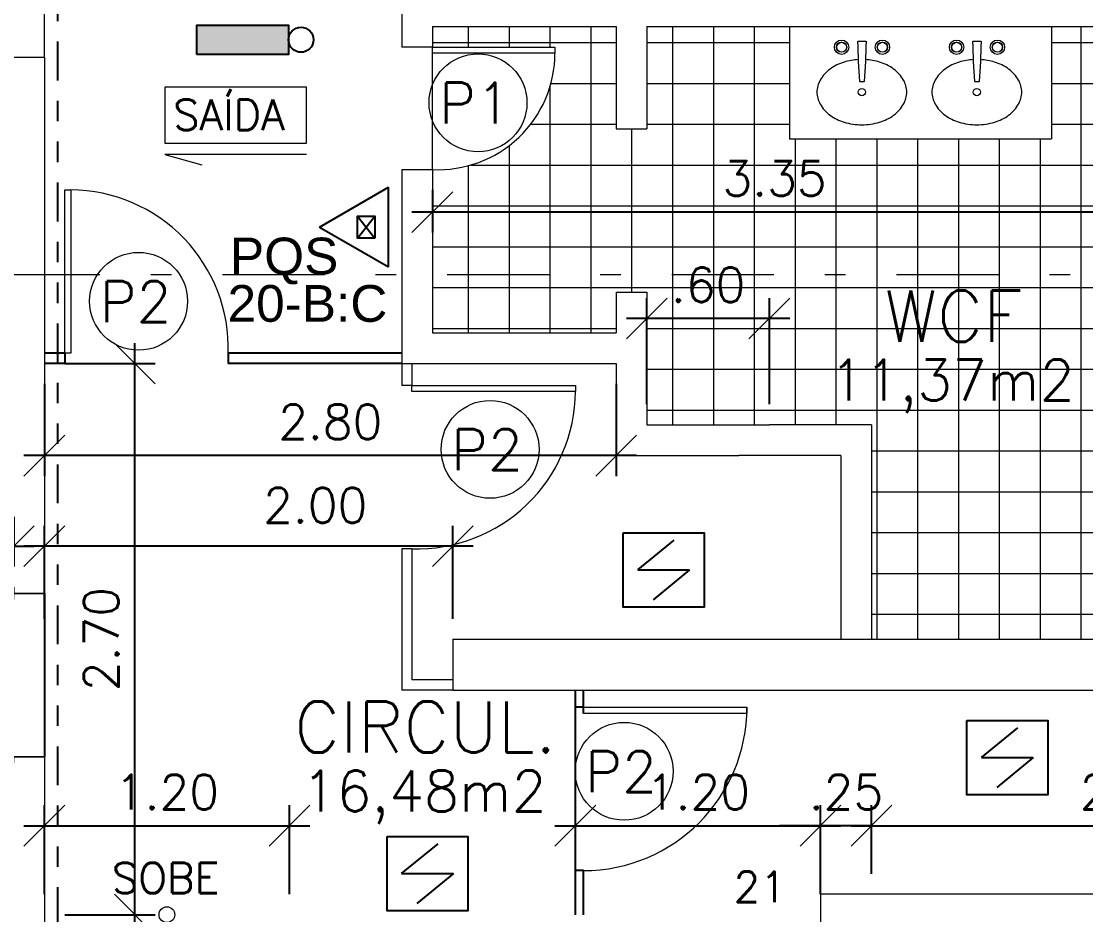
# Model space of a CAD drawing. Header units: millimetres. Extents: x 521 to 1055, y 261 to 520.
# Drawn here: x 601.31 to 606.52, y 494.77 to 499.14 of the extents above; entities that cross this region are included whole.
import ezdxf
from ezdxf.enums import TextEntityAlignment as Align

# ---------------------------------------------------------------- set-up
doc = ezdxf.new("R2010")
doc.units = ezdxf.units.MM
for name, pattern in [('CONTINU', [0]), ('DASHDOTX2', [2, 1, -0.5, 0, -0.5]), ('DIVIDE2', [15.875, 6.35, -3.175, 0, -3.175, 0, -3.175])]:
    doc.linetypes.add(name, pattern=pattern)
doc.layers.add('0.1', color=8, linetype='Continuous', lineweight=13)
doc.layers.add('ppci', color=8, linetype='Continuous')
doc.styles.add('80X50', font='romans.shx')
doc.styles.add('ROMANS', font='romans')
doc.styles.get("Standard").update_dxf_attribs({"font": 'romans.shx'})
doc.styles.add('STYLE1', font='sanss___.ttf')
doc.dimstyles.new('Fares Eng - 50', dxfattribs={"dimscale": 2, "dimtxt": 0.085, "dimasz": 0.1, "dimexe": 0.05, "dimexo": 0.05, "dimgap": 0.04, "dimtad": 1, "dimzin": 4, "dimdsep": 46, "dimtxsty": 'ROMANS', "dimblk1": 'OBLIQUE', "dimblk2": 'OBLIQUE', "dimsah": 1, "dimcen": 0.05, "dimdle": 0.05, "dimclrd": 8, "dimclre": 8, "dimclrt": 8, "dimaunit": 1, "dimadec": 0, "dimazin": 0, "dimtfac": 1, "dimtix": 1, "dimtmove": 2, "dimatfit": 0, "dimldrblk": 'OPEN90', "dimfxl": 1, "dimtolj": 1, "dimtzin": 0, "dimarcsym": 0})

# ---------------------------------------------------------------- blocks, each defined once
blk = doc.blocks.new('Cuba')
blk.add_lwpolyline([(0.0008, 0.05), (-0.0074, 0.05, -0.389688), (-0.0094, 0.0518, -0.017234), (-0.0192, 0.248, -0.418769), (-0.0172, 0.25), (0.0008, 0.25), (0.0188, 0.25, -0.418769), (0.0208, 0.248, -0.017234), (0.011, 0.0518, -0.389688), (0.009, 0.05)], format="xyb", close=True)
blk.add_lwpolyline([(-0.0164, 0.1596, 0.059592), (-0.087, 0.1472, 0.084248), (-0.1556, 0.1131, 0.106469), (-0.2045, 0.0584, 0.130159), (-0.22, 0, 0.130159), (-0.2045, -0.0584, 0.106469), (-0.1556, -0.1131, 0.084248), (-0.087, -0.1472, 0.073281), (0, -0.16, 0.073281), (0.087, -0.1472, 0.084248), (0.1556, -0.1131, 0.106469), (0.2045, -0.0584, 0.130159), (0.22, 0, 0.130159), (0.2045, 0.0584, 0.106469), (0.1556, 0.1131, 0.084248), (0.087, 0.1472, 0.058268), (0.018, 0.1595, 0.073281)], format="xyb")
for centre, radius in [((-0.0992, 0.22), 0.035), ((0.1008, 0.22), 0.035), ((0, 0), 0.0175)]:
    blk.add_circle(centre, radius)
at = {"color": 8}
for centre, radius in [((-0.0992, 0.22), 0.025), ((-0.0992, 0.22), 0.024), ((0.1008, 0.22), 0.025), ((0.1008, 0.22), 0.024)]:
    blk.add_circle(centre, radius, dxfattribs=at)
blk = doc.blocks.new('ÁREA')
for p in [(0.00005, 0.003762), (0, 0)]:
    blk.add_attdef('COMPARTIMENTO', text='', height=0.0025).set_placement(p, align=Align.CENTER)
at = {"color": 1}
for p in [(-0.00005, -0.003762), (-0.000099, -0.007523)]:
    blk.add_attdef('ÁREA', text='', height=0.002, dxfattribs=at).set_placement(p, align=Align.CENTER)
blk = doc.blocks.new('_OBLIQUE')
at = {"color": 0, "linetype": 'ByBlock'}
blk.add_line((-0.5, -0.5), (0.5, 0.5), dxfattribs=at)
blk = doc.blocks.new('*D2795')
at = {"layer": '0.1', "color": 8, "lineweight": -2, "transparency": 16777216}
for p, q in [((601.4233, 497.3669), (601.4233, 496.9158)), ((604.2233, 497.3669), (604.2233, 496.9158)), ((604.3233, 497.0158), (601.3233, 497.0158))]:
    blk.add_line(p, q, dxfattribs=at)
at = {"layer": 'DEFPOINTS', "color": 0, "lineweight": -2, "transparency": 16777216}
for p in [(601.4233, 497.4669), (604.2233, 497.4669), (601.4233, 497.0158)]:
    blk.add_point(p, dxfattribs=at)
at = {"layer": '0.1', "color": 8, "lineweight": -2, "transparency": 16777216, "xscale": 0.2, "yscale": 0.2, "zscale": 0.2, "rotation": 180}
blk.add_blockref('_OBLIQUE', (601.4233, 497.0158), dxfattribs=at)
at = {"layer": '0.1', "color": 8, "lineweight": -2, "transparency": 16777216, "xscale": 0.2, "yscale": 0.2, "zscale": 0.2}
blk.add_blockref('_OBLIQUE', (604.2233, 497.0158), dxfattribs=at)
at = {"layer": '0.1', "color": 8, "transparency": 16777216, "insert": (602.8233, 497.1808), "char_height": 0.17, "attachment_point": 5, "style": 'ROMANS'}
blk.add_mtext('\\A1;2.80', dxfattribs=at)
blk = doc.blocks.new('_Open90')
at = {"color": 0, "linetype": 'ByBlock', "lineweight": -2}
for p, q in [((-0.5, 0.5), (0, 0)), ((0, 0), (-1, 0)), ((0, 0), (-0.5, -0.5))]:
    blk.add_line(p, q, dxfattribs=at)
blk = doc.blocks.new('*D2796')
at = {"layer": '0.1', "color": 8, "lineweight": -2, "transparency": 16777216}
for p, q in [((604.3733, 497.2669), (604.3733, 497.7875)), ((604.9733, 497.2669), (604.9733, 497.7875)), ((605.0733, 497.6875), (604.2733, 497.6875))]:
    blk.add_line(p, q, dxfattribs=at)
at = {"layer": 'DEFPOINTS', "color": 0, "lineweight": -2, "transparency": 16777216}
for p in [(604.3733, 497.6875), (604.3733, 497.1669), (604.9733, 497.1669)]:
    blk.add_point(p, dxfattribs=at)
at = {"layer": '0.1', "color": 8, "lineweight": -2, "transparency": 16777216, "xscale": 0.2, "yscale": 0.2, "zscale": 0.2, "rotation": 180}
blk.add_blockref('_OBLIQUE', (604.3733, 497.6875), dxfattribs=at)
at = {"layer": '0.1', "color": 8, "lineweight": -2, "transparency": 16777216, "xscale": 0.2, "yscale": 0.2, "zscale": 0.2}
blk.add_blockref('_OBLIQUE', (604.9733, 497.6875), dxfattribs=at)
at = {"layer": '0.1', "color": 8, "transparency": 16777216, "insert": (604.6733, 497.8525), "char_height": 0.17, "attachment_point": 5, "style": 'ROMANS'}
blk.add_mtext('\\A1;.60', dxfattribs=at)
blk = doc.blocks.new('*D2797')
at = {"layer": '0.1', "color": 8, "linetype": 'CONTINU', "lineweight": -2, "transparency": 16777216}
for p, q in [((601.4233, 496.2169), (601.4233, 496.6722)), ((603.4233, 496.2169), (603.4233, 496.6722)), ((603.5233, 496.5722), (601.3233, 496.5722))]:
    blk.add_line(p, q, dxfattribs=at)
at = {"layer": 'DEFPOINTS', "color": 0, "linetype": 'CONTINU', "lineweight": -2, "transparency": 16777216}
for p in [(601.4233, 496.5722), (601.4233, 496.1169), (603.4233, 496.1169)]:
    blk.add_point(p, dxfattribs=at)
at = {"layer": '0.1', "color": 8, "linetype": 'CONTINU', "lineweight": -2, "transparency": 16777216, "xscale": 0.2, "yscale": 0.2, "zscale": 0.2, "rotation": 180}
blk.add_blockref('_OBLIQUE', (601.4233, 496.5722), dxfattribs=at)
at = {"layer": '0.1', "color": 8, "linetype": 'CONTINU', "lineweight": -2, "transparency": 16777216, "xscale": 0.2, "yscale": 0.2, "zscale": 0.2}
blk.add_blockref('_OBLIQUE', (603.4233, 496.5722), dxfattribs=at)
at = {"layer": '0.1', "color": 8, "linetype": 'CONTINU', "transparency": 16777216, "insert": (602.7497, 496.7722), "char_height": 0.17, "attachment_point": 5, "style": 'ROMANS'}
blk.add_mtext('\\A1;2.00', dxfattribs=at)
blk = doc.blocks.new('*D2798')
at = {"layer": '0.1', "color": 8, "linetype": 'CONTINU', "lineweight": -2, "transparency": 16777216}
for p, q in [((606.6733, 499.0169), (606.6733, 498.1085)), ((603.3233, 498.3169), (603.3233, 498.1085)), ((606.7733, 498.2085), (603.2233, 498.2085))]:
    blk.add_line(p, q, dxfattribs=at)
at = {"layer": 'DEFPOINTS', "color": 0, "linetype": 'CONTINU', "lineweight": -2, "transparency": 16777216}
for p in [(606.6733, 499.1169), (603.3233, 498.4169), (603.3233, 498.2085)]:
    blk.add_point(p, dxfattribs=at)
at = {"layer": '0.1', "color": 8, "linetype": 'CONTINU', "lineweight": -2, "transparency": 16777216, "xscale": 0.2, "yscale": 0.2, "zscale": 0.2, "rotation": 180}
blk.add_blockref('_OBLIQUE', (603.3233, 498.2085), dxfattribs=at)
at = {"layer": '0.1', "color": 8, "linetype": 'CONTINU', "lineweight": -2, "transparency": 16777216, "xscale": 0.2, "yscale": 0.2, "zscale": 0.2}
blk.add_blockref('_OBLIQUE', (606.6733, 498.2085), dxfattribs=at)
at = {"layer": '0.1', "color": 8, "linetype": 'CONTINU', "transparency": 16777216, "insert": (604.9983, 498.3735), "char_height": 0.17, "attachment_point": 5, "style": 'ROMANS'}
blk.add_mtext('\\A1;3.35', dxfattribs=at)
blk = doc.blocks.new('*D2813')
at = {"layer": '0.1', "color": 8, "linetype": 'CONTINU', "lineweight": -2, "transparency": 16777216}
for p, q in [((601.4233, 494.8669), (601.4233, 495.3029)), ((602.6233, 494.8669), (602.6233, 495.3029)), ((601.3233, 495.2029), (602.7233, 495.2029))]:
    blk.add_line(p, q, dxfattribs=at)
at = {"layer": 'DEFPOINTS', "color": 0, "linetype": 'CONTINU', "lineweight": -2, "transparency": 16777216}
for p in [(602.6233, 495.2029), (601.4233, 494.7669), (602.6233, 494.7669)]:
    blk.add_point(p, dxfattribs=at)
at = {"layer": '0.1', "color": 8, "linetype": 'CONTINU', "lineweight": -2, "transparency": 16777216, "xscale": 0.2, "yscale": 0.2, "zscale": 0.2, "rotation": 180}
blk.add_blockref('_OBLIQUE', (601.4233, 495.2029), dxfattribs=at)
at = {"layer": '0.1', "color": 8, "linetype": 'CONTINU', "lineweight": -2, "transparency": 16777216, "xscale": 0.2, "yscale": 0.2, "zscale": 0.2}
blk.add_blockref('_OBLIQUE', (602.6233, 495.2029), dxfattribs=at)
at = {"layer": '0.1', "color": 8, "linetype": 'CONTINU', "transparency": 16777216, "insert": (602.0233, 495.3679), "char_height": 0.17, "attachment_point": 5, "style": 'ROMANS'}
blk.add_mtext('\\A1;1.20', dxfattribs=at)
blk = doc.blocks.new('*D2814')
at = {"layer": '0.1', "color": 8, "linetype": 'CONTINU', "lineweight": -2, "transparency": 16777216}
for p, q in [((604.0233, 494.8669), (604.0233, 495.3029)), ((605.2233, 494.8669), (605.2233, 495.3029)), ((603.9233, 495.2029), (605.3233, 495.2029))]:
    blk.add_line(p, q, dxfattribs=at)
at = {"layer": 'DEFPOINTS', "color": 0, "linetype": 'CONTINU', "lineweight": -2, "transparency": 16777216}
for p in [(605.2233, 495.2029), (604.0233, 494.7669), (605.2233, 494.7669)]:
    blk.add_point(p, dxfattribs=at)
at = {"layer": '0.1', "color": 8, "linetype": 'CONTINU', "lineweight": -2, "transparency": 16777216, "xscale": 0.2, "yscale": 0.2, "zscale": 0.2, "rotation": 180}
blk.add_blockref('_OBLIQUE', (604.0233, 495.2029), dxfattribs=at)
at = {"layer": '0.1', "color": 8, "linetype": 'CONTINU', "lineweight": -2, "transparency": 16777216, "xscale": 0.2, "yscale": 0.2, "zscale": 0.2}
blk.add_blockref('_OBLIQUE', (605.2233, 495.2029), dxfattribs=at)
at = {"layer": '0.1', "color": 8, "linetype": 'CONTINU', "transparency": 16777216, "insert": (604.6233, 495.3679), "char_height": 0.17, "attachment_point": 5, "style": 'ROMANS'}
blk.add_mtext('\\A1;1.20', dxfattribs=at)
blk = doc.blocks.new('*D2816')
at = {"layer": '0.1', "color": 8, "linetype": 'CONTINU', "lineweight": -2, "transparency": 16777216}
for p, q in [((605.4733, 494.9669), (605.4733, 495.3029)), ((608.0233, 494.9669), (608.0233, 495.3029)), ((605.3733, 495.2029), (608.1233, 495.2029))]:
    blk.add_line(p, q, dxfattribs=at)
at = {"layer": 'DEFPOINTS', "color": 0, "linetype": 'CONTINU', "lineweight": -2, "transparency": 16777216}
for p in [(608.0233, 495.2029), (605.4733, 494.8669), (608.0233, 494.8669)]:
    blk.add_point(p, dxfattribs=at)
at = {"layer": '0.1', "color": 8, "linetype": 'CONTINU', "lineweight": -2, "transparency": 16777216, "xscale": 0.2, "yscale": 0.2, "zscale": 0.2, "rotation": 180}
blk.add_blockref('_OBLIQUE', (605.4733, 495.2029), dxfattribs=at)
at = {"layer": '0.1', "color": 8, "linetype": 'CONTINU', "lineweight": -2, "transparency": 16777216, "xscale": 0.2, "yscale": 0.2, "zscale": 0.2}
blk.add_blockref('_OBLIQUE', (608.0233, 495.2029), dxfattribs=at)
at = {"layer": '0.1', "color": 8, "linetype": 'CONTINU', "transparency": 16777216, "insert": (606.7483, 495.3679), "char_height": 0.17, "attachment_point": 5, "style": 'ROMANS'}
blk.add_mtext('\\A1;2.55', dxfattribs=at)
blk = doc.blocks.new('*D2555')
at = {"layer": '0.1', "color": 8, "linetype": 'CONTINU', "lineweight": -2, "transparency": 16777216}
for p, q in [((605.2233, 494.9669), (605.2233, 495.3029)), ((605.4733, 494.9669), (605.4733, 495.3029)), ((605.2233, 495.2029), (605.0233, 495.2029)), ((605.4733, 495.2029), (605.2233, 495.2029)), ((605.4733, 495.2029), (605.6733, 495.2029))]:
    blk.add_line(p, q, dxfattribs=at)
at = {"layer": 'DEFPOINTS', "color": 0, "linetype": 'CONTINU', "lineweight": -2, "transparency": 16777216}
for p in [(605.2233, 495.2029), (605.2233, 494.8669), (605.4733, 494.8669)]:
    blk.add_point(p, dxfattribs=at)
at = {"layer": '0.1', "color": 8, "linetype": 'CONTINU', "lineweight": -2, "transparency": 16777216, "xscale": 0.2, "yscale": 0.2, "zscale": 0.2}
blk.add_blockref('_OBLIQUE', (605.2233, 495.2029), dxfattribs=at)
at = {"layer": '0.1', "color": 8, "linetype": 'CONTINU', "lineweight": -2, "transparency": 16777216, "xscale": 0.2, "yscale": 0.2, "zscale": 0.2, "rotation": 180}
blk.add_blockref('_OBLIQUE', (605.4733, 495.2029), dxfattribs=at)
at = {"layer": '0.1', "color": 8, "linetype": 'CONTINU', "transparency": 16777216, "insert": (605.3483, 495.3679), "char_height": 0.17, "attachment_point": 5, "style": 'ROMANS'}
blk.add_mtext('\\A1;.25', dxfattribs=at)
blk = doc.blocks.new('P60')
at = {"color": 252}
blk.add_lwpolyline([(-0.6, 0.0596), (0, 0.0596), (0, 0.03), (-0.6, 0.03)], close=True, dxfattribs=at)
at = {"color": 8}
blk.add_arc((-0.0289, 0.0596), 0.5711, 87.1025, 180, dxfattribs=at)
blk = doc.blocks.new('*D3408')
at = {"layer": '0.1', "color": 8, "linetype": 'CONTINU', "lineweight": -2, "transparency": 16777216}
for p, q in [((595.9233, 496.715), (595.9233, 496.4722)), ((601.2733, 496.715), (601.2733, 496.4722)), ((595.8233, 496.5722), (601.3733, 496.5722))]:
    blk.add_line(p, q, dxfattribs=at)
at = {"layer": 'DEFPOINTS', "color": 0, "linetype": 'CONTINU', "lineweight": -2, "transparency": 16777216}
for p in [(595.9233, 496.815), (601.2733, 496.815), (601.2733, 496.5722)]:
    blk.add_point(p, dxfattribs=at)
at = {"layer": '0.1', "color": 8, "linetype": 'CONTINU', "lineweight": -2, "transparency": 16777216, "xscale": 0.2, "yscale": 0.2, "zscale": 0.2, "rotation": 180}
blk.add_blockref('_OBLIQUE', (595.9233, 496.5722), dxfattribs=at)
at = {"layer": '0.1', "color": 8, "linetype": 'CONTINU', "lineweight": -2, "transparency": 16777216, "xscale": 0.2, "yscale": 0.2, "zscale": 0.2}
blk.add_blockref('_OBLIQUE', (601.2733, 496.5722), dxfattribs=at)
at = {"layer": '0.1', "color": 8, "linetype": 'CONTINU', "lineweight": -2, "transparency": 16777216, "insert": (598.5983, 496.7372), "char_height": 0.17, "attachment_point": 5, "style": 'ROMANS'}
blk.add_mtext('\\A1;5.35', dxfattribs=at)
blk = doc.blocks.new('P80')
for points in [[(0, 0.86), (0, 0.83), (0.15, 0.83), (0.15, 0.86)], [(0, 0), (0, 0.03), (0.15, 0.03), (0.15, 0)]]:
    blk.add_lwpolyline(points)
blk.add_lwpolyline([(-0.8, 0.06), (0, 0.06), (0, 0.03), (-0.8, 0.03)], close=True)
at = {"color": 8}
blk.add_arc((-0.0251, 0.0555), 0.7749, 88.1408, 179.6698, dxfattribs=at)
blk = doc.blocks.new('*D3409')
at = {"layer": '0.1', "color": 8, "linetype": 'CONTINU', "lineweight": -2, "transparency": 16777216}
for p, q in [((601.8664, 494.6669), (601.8664, 497.5669)), ((601.5233, 497.4669), (601.9664, 497.4669)), ((601.5233, 494.7669), (601.9664, 494.7669))]:
    blk.add_line(p, q, dxfattribs=at)
at = {"layer": 'DEFPOINTS', "color": 0, "linetype": 'CONTINU', "lineweight": -2, "transparency": 16777216}
for p in [(601.4233, 497.4669), (601.8664, 497.4669), (601.4233, 494.7669)]:
    blk.add_point(p, dxfattribs=at)
at = {"layer": '0.1', "color": 8, "linetype": 'CONTINU', "lineweight": -2, "transparency": 16777216, "xscale": 0.2, "yscale": 0.2, "zscale": 0.2}
for p, rotation in [((601.8664, 497.4669), 90), ((601.8664, 494.7669), 270)]:
    blk.add_blockref('_OBLIQUE', p, dxfattribs=dict(at, rotation=rotation))
at = {"layer": '0.1', "color": 8, "linetype": 'CONTINU', "lineweight": -2, "transparency": 16777216, "insert": (601.7014, 496.1169), "char_height": 0.17, "attachment_point": 5, "rotation": 90, "style": 'ROMANS'}
blk.add_mtext('\\A1;2.70', dxfattribs=at)

msp = doc.modelspace()

# ---------------------------------------------------------------- hatches: boundary and pattern name
at = {"layer": '0.1', "linetype": 'CONTINU', "lineweight": -2}
h = msp.add_hatch(dxfattribs=at)
h.set_pattern_fill('AR-SAND,_O', color=8, scale=0.005, double=1)
h.set_pattern_definition([(37.5, (0, 0), (-0.008000156, 0.24470662), [0, -0.19304, 0, -0.2159, 0, -0.206375]), (7.5, (0, 0), (0.22476164, 0.35841255), [0, -0.10414, 0, -0.17399, 0, -0.066675]), (327.5, (-0.1562, 0), (0.395496185, 0.00071859), [0, -0.0635, 0, -0.2286, 0, -0.29845]), (317.5, (-0.1562, 0), (0.38177823, 0.11146466), [0, -0.03175, 0, -0.14986, 0, -0.17145])])
h.paths.add_polyline_path([(617.85249, 510.66901), (585.77327, 510.34983), (585.77327, 510.31692), (601.52327, 510.31692), (601.52327, 504.71692), (602.64827, 504.71692), (602.74827, 504.71692), (603.97327, 504.71692), (604.12327, 504.71692), (605.3566, 504.71692), (605.45657, 504.71692), (606.68994, 504.71692), (606.78994, 504.71692), (608.02327, 504.71692), (610.27327, 504.71692, -0.4054525), (611.24327, 505.71647), (611.24327, 505.71692), (611.27327, 505.71692), (611.27327, 504.71692), (619.92327, 504.71692), (619.92327, 502.91692), (619.42327, 502.91692), (619.42327, 501.11692), (619.92327, 501.11692), (619.92327, 499.31692), (619.42327, 499.31692), (619.42327, 497.90205), (619.51758, 497.90205, -0.5167711), (619.88457, 498.17509), (621.66815, 503.66127), (621.60023, 504.36874)])
h.paths.add_polyline_path([(606.99765, 505.11634, -1), (606.36959, 505.11634, -1)], flags=16)
h.paths.add_polyline_path([(608.23757, 508.79876), (610.93757, 508.79876), (610.93757, 509.1559), (608.23757, 509.1559)], flags=24)
h.paths.add_polyline_path([(608.78976, 508.45004), (610.37547, 508.45004), (610.37547, 508.80718), (608.78976, 508.80718)], flags=24)
h.paths.add_polyline_path([(602.19065, 507.8434), (602.19065, 510.1815), (601.89065, 510.1815), (601.89065, 507.8434)], flags=24)
h.paths.add_polyline_path([(601.97823, 507.81721), (601.97823, 509.42674), (601.52109, 509.42674), (601.52109, 507.81721)], flags=24)
h.paths.add_polyline_path([(602.39672, 505.98909), (602.99982, 505.98909), (602.99982, 506.24409), (602.39672, 506.24409)], flags=24)
h.paths.add_polyline_path([(603.83172, 505.98909), (604.26482, 505.98909), (604.26482, 506.24409), (603.83172, 506.24409)], flags=24)
h.paths.add_polyline_path([(605.43591, 506.73453), (606.03091, 506.73453), (606.03091, 506.98953), (605.43591, 506.98953)], flags=24)
h.paths.add_polyline_path([(605.77172, 505.98909), (606.37482, 505.98909), (606.37482, 506.24409), (605.77172, 506.24409)], flags=24)
h.paths.add_polyline_path([(607.93172, 505.98909), (608.36482, 505.98909), (608.36482, 506.24409), (607.93172, 506.24409)], flags=24)
h.paths.add_polyline_path([(610.35291, 507.23463), (611.09363, 507.23463), (611.09363, 507.48963), (610.35291, 507.48963)], flags=24)
h.paths.add_polyline_path([(610.52172, 505.98909), (611.12482, 505.98909), (611.12482, 506.24409), (610.52172, 506.24409)], flags=24)
h.paths.add_polyline_path([(613.60291, 506.65386), (614.34363, 506.65386), (614.34363, 506.90886), (613.60291, 506.90886)], flags=24)
h.paths.add_polyline_path([(613.23172, 505.98909), (613.66482, 505.98909), (613.66482, 506.24409), (613.23172, 506.24409)], flags=24)
h.paths.add_polyline_path([(614.67172, 505.98909), (615.27482, 505.98909), (615.27482, 506.24409), (614.67172, 506.24409)], flags=24)
h.paths.add_polyline_path([(616.28172, 505.98909), (616.71482, 505.98909), (616.71482, 506.24409), (616.28172, 506.24409)], flags=24)
h.paths.add_polyline_path([(617.06633, 508.31575), (617.06633, 508.91075), (616.81133, 508.91075), (616.81133, 508.31575)], flags=24)
h.paths.add_polyline_path([(617.87172, 505.98909), (618.47482, 505.98909), (618.47482, 506.24409), (617.87172, 506.24409)], flags=24)
h.paths.add_polyline_path([(619.63172, 505.98909), (620.06482, 505.98909), (620.06482, 506.24409), (619.63172, 506.24409)], flags=24)
h.paths.add_polyline_path([(620.08286, 505.21582), (620.58031, 505.51173), (620.44995, 505.73089), (619.9525, 505.43497)], flags=24)
h.paths.add_polyline_path([(620.49643, 503.52752), (620.49643, 504.10633), (620.24143, 504.10633), (620.24143, 503.52752)], flags=24)
h.paths.add_polyline_path([(620.49643, 501.72752), (620.49643, 502.30633), (620.24143, 502.30633), (620.24143, 501.72752)], flags=24)
h.paths.add_polyline_path([(620.49643, 499.92752), (620.49643, 500.50633), (620.24143, 500.50633), (620.24143, 499.92752)], flags=25)
h.paths.add_polyline_path([(611.12914, 508.97767), (614.95469, 508.97767), (614.95469, 506.97474), (611.12914, 506.97474)], flags=16)
at = {"layer": '0.1', "linetype": 'CONTINU'}
h = msp.add_hatch(dxfattribs=at)
h.set_pattern_fill('_USER', color=8, scale=0.2, style=0, double=1, pattern_type=0)
h.set_pattern_definition([(0, (143.7004, 358.23872), (0, 0.2), []), (90, (143.7004, 358.23872), (-0.2, 1e-17), [])])
h.paths.add_polyline_path([(605.07212, 498.56692), (605.07212, 499.11692), (604.37327, 499.11692), (604.37327, 498.61692), (604.22327, 498.61692), (604.22327, 499.11692), (603.32327, 499.11692), (603.32327, 499.01692), (603.92327, 499.01692), (603.92327, 498.98732, -0.429104), (603.32327, 498.41692), (603.32327, 498.38692), (603.32327, 497.90205), (606.82327, 497.90205), (606.82327, 498.01692), (606.67327, 498.01692), (606.67327, 498.04692), (606.67327, 498.26692), (606.82327, 498.26692), (606.82327, 498.4301, -0.1220645), (606.79554, 498.542, -0.1220645), (606.82327, 498.65391), (606.82327, 498.86692), (606.67327, 498.86692), (606.67327, 498.89692), (606.67327, 499.11692), (606.35439, 499.11692), (606.35439, 498.56692)])
h.paths.add_polyline_path([(606.67327, 497.41692), (606.82327, 497.41692), (606.82327, 497.62699, -0.0882935), (606.80855, 497.70967, -0.0882935), (606.82327, 497.79235), (606.82327, 497.90205), (603.32327, 497.90205), (603.32327, 497.61692), (603.42327, 497.61692), (604.22327, 497.61692), (604.22327, 497.81692), (604.37327, 497.81692), (604.37327, 497.16692), (604.97327, 497.16692), (605.47327, 497.16692), (605.47327, 496.11692), (606.67327, 496.11692), (606.67327, 496.16692), (606.82327, 496.16692), (606.82327, 496.19652), (606.82327, 496.32647, -0.0882935), (606.80855, 496.40915, -0.0882935), (606.82327, 496.49183), (606.82327, 496.76692), (606.67327, 496.76692), (606.67327, 496.79692)])
h.paths.add_polyline_path([(604.41851, 498.03749), (604.92803, 498.03749), (604.92803, 497.73749), (604.41851, 497.73749)], flags=9)
h.paths.add_polyline_path([(604.64351, 498.55851), (605.35303, 498.55851), (605.35303, 498.25851), (604.64351, 498.25851)], flags=24)
h.paths.add_polyline_path([(605.455, 497.51128), (606.29429, 497.51128), (606.29429, 497.88628), (605.455, 497.88628)], flags=8)
h.paths.add_polyline_path([(605.18468, 497.18821), (606.55134, 497.18821), (606.55134, 497.54535), (605.18468, 497.54535)], flags=24)
h.paths.add_polyline_path([(605.455, 497.51128), (606.29429, 497.51128), (606.29429, 497.88628), (605.455, 497.88628)], flags=24)
h.paths.add_polyline_path([(605.18468, 497.18821), (606.55134, 497.18821), (606.55134, 497.54535), (605.18468, 497.54535)], flags=8)
at = {"layer": 'ppci'}
msp.add_hatch(color=10, dxfattribs=at).paths.add_polyline_path([(602.61874, 498.98117), (602.61874, 499.12367), (602.17021, 499.12367), (602.17021, 498.98117)])

# ---------------------------------------------------------------- linework, layer by layer
at = {"layer": '0.1', "color": 7}
for p, q in [((603.17327, 500.51692), (603.17327, 499.01692)), ((603.32327, 499.11692), (604.22327, 499.11692)), ((603.32327, 499.11692), (603.32327, 499.01692)), ((604.22327, 499.11692), (604.22327, 498.61692)), ((604.37327, 499.11692), (604.37327, 498.61692)), ((604.37327, 499.11692), (606.67327, 499.11692)), ((603.32327, 499.01692), (603.17327, 499.01692)), ((601.27327, 498.96692), (601.42327, 498.96692)), ((601.42327, 498.96692), (601.42327, 496.3406)), ((604.22327, 498.61692), (604.37327, 498.61692)), ((603.17327, 498.41692), (603.32327, 498.41692)), ((603.17327, 498.41692), (603.17327, 497.46692)), ((603.32327, 498.41692), (603.32327, 497.61692)), ((604.22327, 497.81692), (604.22327, 497.61692)), ((604.22327, 497.81692), (604.37327, 497.81692)), ((604.37327, 497.81692), (604.37327, 497.16692)), ((603.32327, 497.61692), (603.42327, 497.61692)), ((603.42327, 497.61692), (604.22327, 497.61692)), ((603.17327, 497.46692), (603.42327, 497.46692)), ((603.42327, 497.46692), (604.22327, 497.46692)), ((604.22327, 497.46692), (604.22327, 497.01692)), ((604.37327, 497.16692), (604.97327, 497.16692)), ((605.47327, 497.16692), (604.97327, 497.16692)), ((605.47327, 497.16692), (605.47327, 496.11692)), ((604.22327, 497.01692), (604.82327, 497.01692)), ((605.32327, 497.01692), (604.82327, 497.01692)), ((605.32327, 497.01692), (605.32327, 496.11692)), ((601.42327, 496.3406), (601.27327, 496.3406)), ((603.42327, 496.11692), (604.82327, 496.11692)), ((603.42327, 496.11692), (603.42327, 495.86692)), ((604.82327, 496.11692), (606.67327, 496.11692)), ((603.42327, 495.86692), (608.02327, 495.86692)), ((601.42327, 495.5406), (601.27327, 495.5406)), ((601.42327, 495.5406), (601.42327, 492.26692)), ((605.22327, 494.86692), (605.22327, 492.26692)), ((608.02327, 494.86692), (605.22327, 494.86692))]:
    msp.add_line(p, q, dxfattribs=at)
at = {"layer": '0.1', "color": 8}
for p, q in [((601.42327, 498.96692), (601.42327, 499.96692)), ((605.07212, 499.11692), (605.07212, 498.56692)), ((606.35439, 499.11692), (606.35439, 498.56692)), ((603.32327, 498.41692), (603.32327, 499.01692)), ((605.07212, 498.56692), (606.35439, 498.56692)), ((603.17327, 497.46692), (603.17327, 497.35948)), ((603.22327, 497.46692), (603.22327, 497.35948)), ((603.22327, 497.35948), (603.17327, 497.35948)), ((603.22327, 496.55948), (603.17327, 496.55948)), ((603.17327, 496.55948), (603.17327, 495.86692)), ((603.22327, 496.55948), (603.22327, 495.91692)), ((603.42327, 495.91692), (603.22327, 495.91692)), ((603.42327, 495.86692), (603.17327, 495.86692))]:
    msp.add_line(p, q, dxfattribs=at)
at = {"layer": '0.1', "color": 8, "linetype": 'CONTINU'}
for p, q in [((602.70698, 498.49057), (602.01296, 498.49057)), ((602.01296, 498.49057), (602.19487, 498.4395))]:
    msp.add_line(p, q, dxfattribs=at)
at = {"layer": '0.1', "color": 8, "linetype": 'DASHDOTX2', "ltscale": 0.5}
msp.add_line((531.89531, 497.90205), (620.59696, 497.90205), dxfattribs=at)
at = {"layer": '0.1', "color": 8, "linetype": 'CONTINU', "lineweight": -2}
for p, q in [((601.52327, 497.51692), (601.42327, 497.51692)), ((601.52327, 497.46692), (601.42327, 497.46692)), ((601.52327, 497.51692), (601.52327, 497.46692)), ((603.17327, 497.51692), (602.32327, 497.51692)), ((602.32327, 497.51692), (602.32327, 497.46692)), ((603.17327, 497.46692), (602.32327, 497.46692)), ((601.42327, 496.3406), (601.42327, 495.5406)), ((604.02327, 495.78319), (604.02327, 495.86692)), ((604.06327, 495.75319), (604.06327, 495.86692)), ((604.06327, 495.78319), (604.02327, 495.78319)), ((604.02327, 494.98319), (604.02327, 495.78319)), ((604.02327, 494.76692), (604.02327, 494.98319)), ((604.06327, 494.98319), (604.02327, 494.98319)), ((604.06327, 494.76692), (604.06327, 494.98319))]:
    msp.add_line(p, q, dxfattribs=at)
at = {"layer": '0.1', "color": 8, "linetype": 'CONTINU'}
msp.add_lwpolyline([(602.01296, 498.5455), (602.70698, 498.5455), (602.70698, 498.82032), (602.01296, 498.82032)], close=True, dxfattribs=at)
at = {"layer": '0.1', "color": 8}
for points in [[(601.55327, 498.31692), (601.55327, 497.51692), (601.52327, 497.51692), (601.52327, 498.31692)], [(604.02327, 497.32948), (603.22327, 497.32948), (603.22327, 497.35948), (604.02327, 497.35948)], [(604.06327, 495.78319), (604.86327, 495.78319), (604.86327, 495.75319), (604.06327, 495.75319)]]:
    msp.add_lwpolyline(points, close=True, dxfattribs=at)
for centre, radius in [((603.54657, 498.74392), 0.23964), ((601.88472, 497.77146), 0.23964), ((603.60565, 497.04626), 0.23964), ((604.26208, 495.46927), 0.23964), ((602.02327, 494.76692), 0.03865)]:
    msp.add_circle(centre, radius, dxfattribs=at)
for centre, radius, start, end in [((601.5488, 497.54206), 0.77487, 358.14082, 89.6698), ((603.24841, 497.33394), 0.77487, 268.14082, 359.6698), ((604.06327, 495.78319), 0.8, 270, 0)]:
    msp.add_arc(centre, radius, start, end, dxfattribs=at)
at = {"layer": 'ppci', "color": 12, "linetype": 'DIVIDE2', "ltscale": 0.03}
msp.add_line((601.48938, 489.87708), (601.48938, 505.43242), dxfattribs=at)
at = {"layer": 'ppci', "color": 10, "linetype": 'Continuous'}
for p, q in [((602.77072, 498.13487), (603.10847, 498.32987)), ((603.10847, 497.93987), (603.10847, 498.32987)), ((602.77072, 498.13487), (603.10847, 497.93987)), ((604.32883, 496.45597), (604.50745, 496.60228)), ((604.32883, 496.45597), (604.58213, 496.45597)), ((604.58213, 496.45597), (604.4035, 496.30966)), ((606.01186, 495.53626), (606.19049, 495.68258)), ((606.01186, 495.53626), (606.26517, 495.53626)), ((606.26517, 495.53626), (606.08654, 495.38995)), ((603.17263, 494.9685), (603.35125, 495.11481)), ((603.17263, 494.9685), (603.42593, 494.9685)), ((603.42593, 494.9685), (603.2473, 494.82219))]:
    msp.add_line(p, q, dxfattribs=at)
at = {"layer": 'ppci', "color": 10}
for p, q in [((602.95706, 498.0815), (603.04153, 498.18825)), ((602.95706, 498.18825), (603.04153, 498.0815))]:
    msp.add_line(p, q, dxfattribs=at)
for points in [[(602.17021, 498.98117), (602.17021, 499.12367), (602.61874, 499.12367), (602.61874, 498.98117)], [(603.04153, 498.0815), (602.95706, 498.0815), (602.95706, 498.18825), (603.04153, 498.18825)]]:
    msp.add_lwpolyline(points, close=True, dxfattribs=at)
at = {"layer": 'ppci', "color": 10, "linetype": 'Continuous'}
for points in [[(604.25758, 496.63818), (604.65338, 496.63818), (604.65338, 496.27376), (604.25758, 496.27376)], [(605.94061, 495.71847), (606.33641, 495.71847), (606.33641, 495.35406), (605.94061, 495.35406)], [(603.10138, 495.15071), (603.49718, 495.15071), (603.49718, 494.78629), (603.10138, 494.78629)]]:
    msp.add_lwpolyline(points, close=True, dxfattribs=at)
at = {"layer": 'ppci', "color": 10}
msp.add_circle((602.67991, 499.05242), 0.06117, dxfattribs=at)

# ---------------------------------------------------------------- block references
at = {"layer": '0.1', "color": 8}
for p in [(605.42594, 498.79607), (605.98902, 498.79607)]:
    msp.add_blockref('Cuba', p, dxfattribs=at)
at = {"layer": '0.1', "color": 8, "rotation": 180}
msp.add_blockref('P60', (603.32327, 499.04692), dxfattribs=at)
at = {"layer": '0.1', "color": 8}
ref = msp.add_blockref('ÁREA', (605.87464, 497.57378), dxfattribs=dict(at, xscale=133.3333333333333, yscale=133.3333333333333, zscale=133.3333333333333))
ref.add_attrib('COMPARTIMENTO', 'WCF', dxfattribs={"layer": '0', "color": 3, "height": 0.25}).set_placement((605.87464, 497.57378), align=Align.CENTER)
ref.add_attrib('ÁREA', '11,37m2', dxfattribs={"layer": '0', "color": 1, "height": 0.2}).set_placement((605.86801, 497.28583), align=Align.CENTER)
at = {"layer": '0.1', "color": 8, "xscale": -1, "rotation": 180}
msp.add_blockref('P80', (601.27327, 496.3706), dxfattribs=at)
at = {"layer": '0.1', "color": 8}
ref = msp.add_blockref('ÁREA', (603.28905, 495.56107), dxfattribs=dict(at, xscale=133.3333333333333, yscale=133.3333333333333, zscale=133.3333333333333))
ref.add_attrib('COMPARTIMENTO', 'CIRCUL.', dxfattribs={"layer": '0', "color": 3, "height": 0.25}).set_placement((603.28905, 495.56107), align=Align.CENTER)
ref.add_attrib('ÁREA', '16,48m2', dxfattribs={"layer": '0', "color": 1, "height": 0.2}).set_placement((603.28242, 495.27312), align=Align.CENTER)

# ---------------------------------------------------------------- texts
for s, p in [('P1', (603.35596, 498.64241)), ('P2', (601.69411, 497.66994)), ('P2', (603.41505, 496.94475)), ('P2', (604.07147, 495.36776))]:
    msp.add_text(s, height=0.2, dxfattribs=at).set_placement(p)
at = {"layer": '0.1', "color": 8, "text_generation_flag": 6}
msp.add_text('SAÍDA', height=0.15, rotation=180, dxfattribs=at).set_placement((602.05407, 498.61036))
at = {"layer": '0.1', "color": 8, "style": '80X50'}
for s, p in [('SOBE', (601.75365, 494.87187)), ('21', (604.79846, 494.82854))]:
    msp.add_text(s, height=0.15, dxfattribs=at).set_placement(p)
at = {"layer": 'ppci', "color": 10, "style": 'STYLE1'}
for s, p in [('PQS', (602.33185, 497.90329)), ('20-B:C', (602.32022, 497.67106))]:
    msp.add_text(s, height=0.18, dxfattribs=at).set_placement(p)

# ---------------------------------------------------------------- dimensions: what is measured, and where the dimension line sits
at = {"layer": '0.1', "color": 8, "linetype": 'CONTINU'}
for base, p1, p2, picture, middle in [((603.32327, 498.20851), (606.67327, 499.11692), (603.32327, 498.41692), '*D2798', (604.99827, 498.37351)), ((602.62327, 495.20285), (601.42327, 494.76692), (602.62327, 494.76692), '*D2813', (602.02327, 495.36785)), ((605.22327, 495.20285), (604.02327, 494.76692), (605.22327, 494.76692), '*D2814', (604.62327, 495.36785)), ((605.22327, 495.20285), (605.47327, 494.86692), (605.22327, 494.86692), '*D2555', (605.34827, 495.36785)), ((608.02327, 495.20285), (605.47327, 494.86692), (608.02327, 494.86692), '*D2816', (606.74827, 495.36785))]:
    dim = msp.add_linear_dim(base=base, p1=p1, p2=p2, dimstyle='Fares Eng - 50', dxfattribs=at)
    dim.commit()
    dim.dimension.update_dxf_attribs({"geometry": picture, "text_midpoint": middle})
at = {"layer": '0.1', "color": 7}
for base, p1, p2, picture, middle in [((604.37327, 497.68749), (604.97327, 497.16692), (604.37327, 497.16692), '*D2796', (604.67327, 497.85249)), ((601.42327, 497.01581), (604.22327, 497.46692), (601.42327, 497.46692), '*D2795', (602.82327, 497.18081))]:
    dim = msp.add_linear_dim(base=base, p1=p1, p2=p2, dimstyle='Fares Eng - 50', dxfattribs=at)
    dim.commit()
    dim.dimension.update_dxf_attribs({"geometry": picture, "text_midpoint": middle})
at = {"layer": '0.1', "color": 8, "linetype": 'CONTINU', "lineweight": -2}
dim = msp.add_linear_dim(base=(601.86638, 497.46692), p1=(601.42327, 494.76692), p2=(601.42327, 497.46692), angle=90, dimstyle='Fares Eng - 50', dxfattribs=at)
dim.commit()
dim.dimension.update_dxf_attribs({"geometry": '*D3409', "text_midpoint": (601.70138, 496.11692)})
dim = msp.add_linear_dim(base=(601.27327, 496.57218), p1=(595.92327, 496.81495), p2=(601.27327, 496.81495), dimstyle='Fares Eng - 50', dxfattribs=at)
dim.commit()
dim.dimension.update_dxf_attribs({"geometry": '*D3408', "text_midpoint": (598.59827, 496.73718)})
at = {"layer": '0.1', "color": 8, "linetype": 'CONTINU'}
dim = msp.add_linear_dim(base=(601.42327, 496.57218), p1=(603.42327, 496.11692), p2=(601.42327, 496.11692), dimstyle='Fares Eng - 50', dxfattribs=at)
dim.commit()
dim.dimension.update_dxf_attribs({"geometry": '*D2797', "text_midpoint": (602.74973, 496.77218), "dimtype": 160})

doc.saveas('drawing.dxf')
